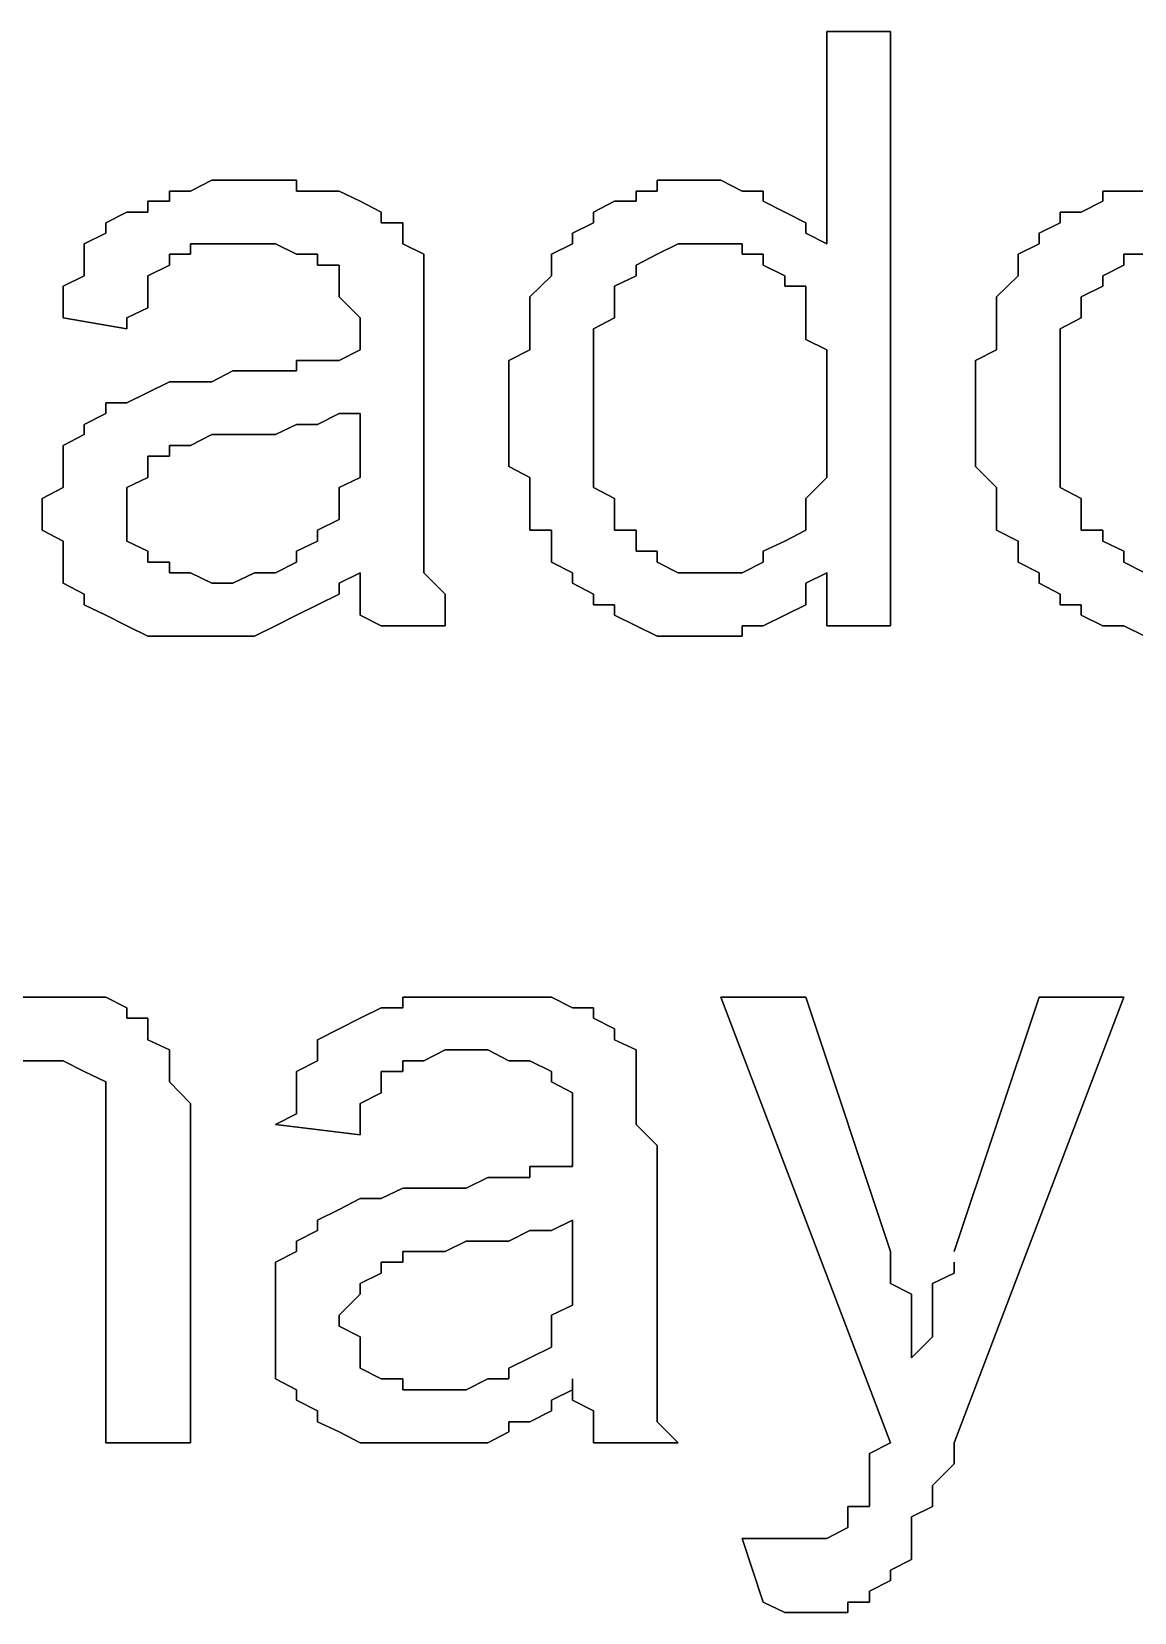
# Model space of a CAD drawing. Header units: metres. Extents: x 2.9 to 42.8, y 1.7 to 28.7.
# Drawn here: x 37.7914 to 37.9748, y 23.8037 to 24.0665 of the extents above; entities that cross this region are included whole.
import ezdxf

# ---------------------------------------------------------------- set-up
doc = ezdxf.new("R2010")
doc.units = ezdxf.units.M
doc.layers.add('GRIS', color=8, linetype='Continuous')

msp = doc.modelspace()

# ---------------------------------------------------------------- linework, layer by layer
at = {"layer": 'GRIS', "lineweight": -3}
for points in [[(37.9342, 24.0665), (37.9236, 24.0665), (37.9342, 24.0665)], [(37.9236, 24.0665), (37.9236, 24.0312), (37.9236, 24.0665)], [(37.9342, 23.9677), (37.9342, 24.0665), (37.9342, 23.9677)], [(37.8213, 24.0418), (37.8178, 24.04), (37.8213, 24.0418)], [(37.8248, 24.0418), (37.8213, 24.0418), (37.8248, 24.0418)], [(37.8284, 24.0418), (37.8248, 24.0418), (37.8284, 24.0418)], [(37.8319, 24.0418), (37.8284, 24.0418), (37.8319, 24.0418)], [(37.8354, 24.0418), (37.8319, 24.0418), (37.8354, 24.0418)], [(37.8354, 24.04), (37.8354, 24.0418), (37.8354, 24.04)], [(37.8989, 24.0418), (37.8954, 24.0418), (37.8989, 24.0418)], [(37.8954, 24.0418), (37.8954, 24.04), (37.8954, 24.0418)], [(37.9024, 24.0418), (37.8989, 24.0418), (37.9024, 24.0418)], [(37.906, 24.0418), (37.9024, 24.0418), (37.906, 24.0418)], [(37.9095, 24.04), (37.906, 24.0418), (37.9095, 24.04)], [(37.8178, 24.04), (37.8143, 24.04), (37.8178, 24.04)], [(37.8143, 24.04), (37.8143, 24.0383), (37.8143, 24.04)], [(37.8389, 24.04), (37.8354, 24.04), (37.8389, 24.04)], [(37.8425, 24.04), (37.8389, 24.04), (37.8425, 24.04)], [(37.846, 24.0383), (37.8425, 24.04), (37.846, 24.0383)], [(37.8954, 24.04), (37.8919, 24.04), (37.8954, 24.04)], [(37.8919, 24.04), (37.8919, 24.0383), (37.8919, 24.04)], [(37.913, 24.04), (37.9095, 24.04), (37.913, 24.04)], [(37.913, 24.0383), (37.913, 24.04), (37.913, 24.0383)], [(37.973, 24.04), (37.9695, 24.04), (37.973, 24.04)], [(37.9695, 24.04), (37.9695, 24.0383), (37.9695, 24.04)], [(37.9765, 24.04), (37.973, 24.04), (37.9765, 24.04)], [(37.8072, 24.0365), (37.8037, 24.0347), (37.8072, 24.0365)], [(37.8107, 24.0365), (37.8072, 24.0365), (37.8107, 24.0365)], [(37.8143, 24.0383), (37.8107, 24.0383), (37.8143, 24.0383)], [(37.8107, 24.0383), (37.8107, 24.0365), (37.8107, 24.0383)], [(37.8495, 24.0365), (37.846, 24.0383), (37.8495, 24.0365)], [(37.8495, 24.0347), (37.8495, 24.0365), (37.8495, 24.0347)], [(37.8883, 24.0383), (37.8848, 24.0365), (37.8883, 24.0383)], [(37.8848, 24.0365), (37.8848, 24.0347), (37.8848, 24.0365)], [(37.8919, 24.0383), (37.8883, 24.0383), (37.8919, 24.0383)], [(37.9166, 24.0365), (37.913, 24.0383), (37.9166, 24.0365)], [(37.9201, 24.0347), (37.9166, 24.0365), (37.9201, 24.0347)], [(37.9659, 24.0365), (37.9624, 24.0365), (37.9659, 24.0365)], [(37.9624, 24.0365), (37.9624, 24.0347), (37.9624, 24.0365)], [(37.9695, 24.0383), (37.9659, 24.0365), (37.9695, 24.0383)], [(37.8037, 24.0347), (37.8037, 24.033), (37.8037, 24.0347)], [(37.8531, 24.0347), (37.8495, 24.0347), (37.8531, 24.0347)], [(37.8531, 24.033), (37.8531, 24.0347), (37.8531, 24.033)], [(37.8848, 24.0347), (37.8813, 24.033), (37.8848, 24.0347)], [(37.9201, 24.033), (37.9201, 24.0347), (37.9201, 24.033)], [(37.9624, 24.0347), (37.9589, 24.033), (37.9624, 24.0347)], [(37.8037, 24.033), (37.8001, 24.0312), (37.8037, 24.033)], [(37.8001, 24.0312), (37.8001, 24.0277), (37.8001, 24.0312)], [(37.8178, 24.0295), (37.8178, 24.0312), (37.8178, 24.0295)], [(37.8178, 24.0312), (37.8213, 24.0312), (37.8178, 24.0312)], [(37.8213, 24.0312), (37.8248, 24.0312), (37.8213, 24.0312)], [(37.8248, 24.0312), (37.8284, 24.0312), (37.8248, 24.0312)], [(37.8284, 24.0312), (37.8319, 24.0312), (37.8284, 24.0312)], [(37.8319, 24.0312), (37.8354, 24.0295), (37.8319, 24.0312)], [(37.8531, 24.0312), (37.8531, 24.033), (37.8531, 24.0312)], [(37.8566, 24.0295), (37.8531, 24.0312), (37.8566, 24.0295)], [(37.8813, 24.0312), (37.8778, 24.0295), (37.8813, 24.0312)], [(37.8813, 24.033), (37.8813, 24.0312), (37.8813, 24.033)], [(37.8954, 24.0295), (37.8989, 24.0312), (37.8954, 24.0295)], [(37.8989, 24.0312), (37.9024, 24.0312), (37.8989, 24.0312)], [(37.9024, 24.0312), (37.906, 24.0312), (37.9024, 24.0312)], [(37.906, 24.0312), (37.9095, 24.0312), (37.906, 24.0312)], [(37.9095, 24.0312), (37.9095, 24.0295), (37.9095, 24.0312)], [(37.9236, 24.0312), (37.9201, 24.033), (37.9236, 24.0312)], [(37.9589, 24.0312), (37.9554, 24.0295), (37.9589, 24.0312)], [(37.9589, 24.033), (37.9589, 24.0312), (37.9589, 24.033)], [(37.8143, 24.0277), (37.8143, 24.0295), (37.8143, 24.0277)], [(37.8143, 24.0295), (37.8178, 24.0295), (37.8143, 24.0295)], [(37.8354, 24.0295), (37.8389, 24.0295), (37.8354, 24.0295)], [(37.8389, 24.0295), (37.8389, 24.0277), (37.8389, 24.0295)], [(37.8566, 24.0277), (37.8566, 24.0295), (37.8566, 24.0277)], [(37.8778, 24.0295), (37.8778, 24.0277), (37.8778, 24.0295)], [(37.8919, 24.0277), (37.8954, 24.0295), (37.8919, 24.0277)], [(37.9095, 24.0295), (37.913, 24.0295), (37.9095, 24.0295)], [(37.913, 24.0295), (37.913, 24.0277), (37.913, 24.0295)], [(37.9554, 24.0295), (37.9554, 24.0277), (37.9554, 24.0295)], [(37.973, 24.0277), (37.973, 24.0295), (37.973, 24.0277)], [(37.973, 24.0295), (37.9765, 24.0295), (37.973, 24.0295)], [(37.8001, 24.0259), (37.7966, 24.0242), (37.8001, 24.0259)], [(37.8001, 24.0277), (37.8001, 24.0259), (37.8001, 24.0277)], [(37.8107, 24.0259), (37.8143, 24.0277), (37.8107, 24.0259)], [(37.8107, 24.0242), (37.8107, 24.0259), (37.8107, 24.0242)], [(37.8389, 24.0277), (37.8425, 24.0277), (37.8389, 24.0277)], [(37.8425, 24.0277), (37.8425, 24.0259), (37.8425, 24.0277)], [(37.8425, 24.0259), (37.8425, 24.0242), (37.8425, 24.0259)], [(37.8566, 24.0259), (37.8566, 24.0277), (37.8566, 24.0259)], [(37.8566, 24.0242), (37.8566, 24.0259), (37.8566, 24.0242)], [(37.8778, 24.0259), (37.8742, 24.0224), (37.8778, 24.0259)], [(37.8778, 24.0277), (37.8778, 24.0259), (37.8778, 24.0277)], [(37.8883, 24.0242), (37.8919, 24.0259), (37.8883, 24.0242)], [(37.8919, 24.0259), (37.8919, 24.0277), (37.8919, 24.0259)], [(37.913, 24.0277), (37.9166, 24.0259), (37.913, 24.0277)], [(37.9166, 24.0259), (37.9166, 24.0242), (37.9166, 24.0259)], [(37.9554, 24.0259), (37.9518, 24.0224), (37.9554, 24.0259)], [(37.9554, 24.0277), (37.9554, 24.0259), (37.9554, 24.0277)], [(37.9695, 24.0259), (37.973, 24.0277), (37.9695, 24.0259)], [(37.9695, 24.0242), (37.9695, 24.0259), (37.9695, 24.0242)], [(37.7966, 24.0242), (37.7966, 24.0224), (37.7966, 24.0242)], [(37.8107, 24.0206), (37.8107, 24.0242), (37.8107, 24.0206)], [(37.8425, 24.0242), (37.8425, 24.0224), (37.8425, 24.0242)], [(37.8566, 24.0224), (37.8566, 24.0242), (37.8566, 24.0224)], [(37.8883, 24.0224), (37.8883, 24.0242), (37.8883, 24.0224)], [(37.9166, 24.0242), (37.9201, 24.0242), (37.9166, 24.0242)], [(37.9201, 24.0242), (37.9201, 24.0224), (37.9201, 24.0242)], [(37.9659, 24.0224), (37.9695, 24.0242), (37.9659, 24.0224)], [(37.7966, 24.0224), (37.7966, 24.0189), (37.7966, 24.0224)], [(37.8072, 24.0189), (37.8107, 24.0206), (37.8072, 24.0189)], [(37.8425, 24.0224), (37.846, 24.0189), (37.8425, 24.0224)], [(37.8566, 24.0189), (37.8566, 24.0224), (37.8566, 24.0189)], [(37.8742, 24.0224), (37.8742, 24.0206), (37.8742, 24.0224)], [(37.8742, 24.0206), (37.8742, 24.0189), (37.8742, 24.0206)], [(37.8883, 24.0206), (37.8883, 24.0224), (37.8883, 24.0206)], [(37.8883, 24.0189), (37.8883, 24.0206), (37.8883, 24.0189)], [(37.9201, 24.0224), (37.9201, 24.0206), (37.9201, 24.0224)], [(37.9201, 24.0206), (37.9201, 24.0171), (37.9201, 24.0206)], [(37.9518, 24.0224), (37.9518, 24.0206), (37.9518, 24.0224)], [(37.9518, 24.0206), (37.9518, 24.0189), (37.9518, 24.0206)], [(37.9659, 24.0206), (37.9659, 24.0224), (37.9659, 24.0206)], [(37.9659, 24.0189), (37.9659, 24.0206), (37.9659, 24.0189)], [(37.7966, 24.0189), (37.8072, 24.0171), (37.7966, 24.0189)], [(37.8072, 24.0171), (37.8072, 24.0189), (37.8072, 24.0171)], [(37.846, 24.0189), (37.846, 24.0171), (37.846, 24.0189)], [(37.8566, 24.0171), (37.8566, 24.0189), (37.8566, 24.0171)], [(37.8742, 24.0189), (37.8742, 24.0153), (37.8742, 24.0189)], [(37.8848, 24.0171), (37.8883, 24.0189), (37.8848, 24.0171)], [(37.9518, 24.0189), (37.9518, 24.0171), (37.9518, 24.0189)], [(37.9624, 24.0171), (37.9659, 24.0189), (37.9624, 24.0171)], [(37.846, 24.0171), (37.846, 24.0153), (37.846, 24.0171)], [(37.846, 24.0153), (37.846, 24.0136), (37.846, 24.0153)], [(37.8566, 24.0136), (37.8566, 24.0171), (37.8566, 24.0136)], [(37.8742, 24.0153), (37.8742, 24.0136), (37.8742, 24.0153)], [(37.8848, 24.0153), (37.8848, 24.0171), (37.8848, 24.0153)], [(37.8848, 24.0136), (37.8848, 24.0153), (37.8848, 24.0136)], [(37.9201, 24.0171), (37.9201, 24.0153), (37.9201, 24.0171)], [(37.9201, 24.0153), (37.9236, 24.0136), (37.9201, 24.0153)], [(37.9518, 24.0171), (37.9518, 24.0136), (37.9518, 24.0171)], [(37.9624, 24.0153), (37.9624, 24.0171), (37.9624, 24.0153)], [(37.9624, 24.0118), (37.9624, 24.0153), (37.9624, 24.0118)], [(37.846, 24.0136), (37.8425, 24.0118), (37.846, 24.0136)], [(37.8566, 23.9977), (37.8566, 24.0136), (37.8566, 23.9977)], [(37.8742, 24.0136), (37.8707, 24.0118), (37.8742, 24.0136)], [(37.8848, 24.0101), (37.8848, 24.0136), (37.8848, 24.0101)], [(37.9236, 24.0136), (37.9236, 24.0118), (37.9236, 24.0136)], [(37.9518, 24.0136), (37.9483, 24.0118), (37.9518, 24.0136)], [(37.8248, 24.0101), (37.8213, 24.0083), (37.8248, 24.0101)], [(37.8284, 24.0101), (37.8248, 24.0101), (37.8284, 24.0101)], [(37.8319, 24.0101), (37.8284, 24.0101), (37.8319, 24.0101)], [(37.8354, 24.0101), (37.8319, 24.0101), (37.8354, 24.0101)], [(37.8389, 24.0118), (37.8354, 24.0118), (37.8389, 24.0118)], [(37.8354, 24.0118), (37.8354, 24.0101), (37.8354, 24.0118)], [(37.8425, 24.0118), (37.8389, 24.0118), (37.8425, 24.0118)], [(37.8707, 24.0118), (37.8707, 24.0083), (37.8707, 24.0118)], [(37.8848, 24.0083), (37.8848, 24.0101), (37.8848, 24.0083)], [(37.9236, 24.0118), (37.9236, 24.0083), (37.9236, 24.0118)], [(37.9483, 24.0118), (37.9483, 24.0083), (37.9483, 24.0118)], [(37.9624, 24.0101), (37.9624, 24.0118), (37.9624, 24.0101)], [(37.9624, 24.0065), (37.9624, 24.0101), (37.9624, 24.0065)], [(37.8143, 24.0083), (37.8107, 24.0065), (37.8143, 24.0083)], [(37.8178, 24.0083), (37.8143, 24.0083), (37.8178, 24.0083)], [(37.8213, 24.0083), (37.8178, 24.0083), (37.8213, 24.0083)], [(37.8707, 24.0083), (37.8707, 24.0065), (37.8707, 24.0083)], [(37.8848, 24.0048), (37.8848, 24.0083), (37.8848, 24.0048)], [(37.9236, 24.0083), (37.9236, 24.0048), (37.9236, 24.0083)], [(37.9483, 24.0083), (37.9483, 24.0065), (37.9483, 24.0083)], [(37.8072, 24.0048), (37.8037, 24.0048), (37.8072, 24.0048)], [(37.8037, 24.0048), (37.8037, 24.003), (37.8037, 24.0048)], [(37.8107, 24.0065), (37.8072, 24.0048), (37.8107, 24.0065)], [(37.8707, 24.0065), (37.8707, 24.003), (37.8707, 24.0065)], [(37.8848, 24.003), (37.8848, 24.0048), (37.8848, 24.003)], [(37.9236, 24.0048), (37.9236, 24.003), (37.9236, 24.0048)], [(37.9483, 24.0065), (37.9483, 24.003), (37.9483, 24.0065)], [(37.9624, 24.0048), (37.9624, 24.0065), (37.9624, 24.0048)], [(37.9624, 24.003), (37.9624, 24.0048), (37.9624, 24.003)], [(37.8037, 24.003), (37.8001, 24.0012), (37.8037, 24.003)], [(37.8389, 24.0012), (37.8425, 24.003), (37.8389, 24.0012)], [(37.8425, 24.003), (37.846, 24.003), (37.8425, 24.003)], [(37.846, 24.003), (37.846, 23.9995), (37.846, 24.003)], [(37.8707, 24.003), (37.8707, 23.9995), (37.8707, 24.003)], [(37.8848, 24.0012), (37.8848, 24.003), (37.8848, 24.0012)], [(37.9236, 24.003), (37.9236, 23.9995), (37.9236, 24.003)], [(37.9483, 24.003), (37.9483, 24.0012), (37.9483, 24.003)], [(37.9624, 24.0012), (37.9624, 24.003), (37.9624, 24.0012)], [(37.8001, 23.9995), (37.7966, 23.9977), (37.8001, 23.9995)], [(37.8001, 24.0012), (37.8001, 23.9995), (37.8001, 24.0012)], [(37.8178, 23.9977), (37.8213, 23.9995), (37.8178, 23.9977)], [(37.8213, 23.9995), (37.8248, 23.9995), (37.8213, 23.9995)], [(37.8248, 23.9995), (37.8284, 23.9995), (37.8248, 23.9995)], [(37.8284, 23.9995), (37.8319, 23.9995), (37.8284, 23.9995)], [(37.8319, 23.9995), (37.8354, 24.0012), (37.8319, 23.9995)], [(37.8354, 24.0012), (37.8389, 24.0012), (37.8354, 24.0012)], [(37.846, 23.9995), (37.846, 23.9959), (37.846, 23.9995)], [(37.8707, 23.9995), (37.8707, 23.9977), (37.8707, 23.9995)], [(37.8848, 23.9977), (37.8848, 24.0012), (37.8848, 23.9977)], [(37.9236, 23.9995), (37.9236, 23.9977), (37.9236, 23.9995)], [(37.9483, 24.0012), (37.9483, 23.9977), (37.9483, 24.0012)], [(37.9624, 23.9977), (37.9624, 24.0012), (37.9624, 23.9977)], [(37.7966, 23.9977), (37.7966, 23.9959), (37.7966, 23.9977)], [(37.8143, 23.9959), (37.8143, 23.9977), (37.8143, 23.9959)], [(37.8143, 23.9977), (37.8178, 23.9977), (37.8143, 23.9977)], [(37.8566, 23.9942), (37.8566, 23.9977), (37.8566, 23.9942)], [(37.8707, 23.9977), (37.8707, 23.9942), (37.8707, 23.9977)], [(37.8848, 23.9959), (37.8848, 23.9977), (37.8848, 23.9959)], [(37.9236, 23.9977), (37.9236, 23.9942), (37.9236, 23.9977)], [(37.9483, 23.9977), (37.9483, 23.9959), (37.9483, 23.9977)], [(37.9624, 23.9959), (37.9624, 23.9977), (37.9624, 23.9959)], [(37.7966, 23.9959), (37.7966, 23.9942), (37.7966, 23.9959)], [(37.7966, 23.9942), (37.7966, 23.9907), (37.7966, 23.9942)], [(37.8107, 23.9942), (37.8107, 23.9959), (37.8107, 23.9942)], [(37.8107, 23.9959), (37.8143, 23.9959), (37.8107, 23.9959)], [(37.8107, 23.9924), (37.8107, 23.9942), (37.8107, 23.9924)], [(37.846, 23.9959), (37.846, 23.9924), (37.846, 23.9959)], [(37.8566, 23.9907), (37.8566, 23.9942), (37.8566, 23.9907)], [(37.8707, 23.9942), (37.8742, 23.9924), (37.8707, 23.9942)], [(37.8848, 23.9924), (37.8848, 23.9959), (37.8848, 23.9924)], [(37.9236, 23.9942), (37.9236, 23.9924), (37.9236, 23.9942)], [(37.9483, 23.9959), (37.9483, 23.9942), (37.9483, 23.9959)], [(37.9483, 23.9942), (37.9518, 23.9907), (37.9483, 23.9942)], [(37.9624, 23.9924), (37.9624, 23.9959), (37.9624, 23.9924)], [(37.8072, 23.9907), (37.8107, 23.9924), (37.8072, 23.9907)], [(37.846, 23.9924), (37.8425, 23.9907), (37.846, 23.9924)], [(37.8742, 23.9924), (37.8742, 23.9907), (37.8742, 23.9924)], [(37.8848, 23.9907), (37.8848, 23.9924), (37.8848, 23.9907)], [(37.9236, 23.9924), (37.9201, 23.9889), (37.9236, 23.9924)], [(37.9624, 23.9907), (37.9624, 23.9924), (37.9624, 23.9907)], [(37.7966, 23.9907), (37.7931, 23.9889), (37.7966, 23.9907)], [(37.7931, 23.9889), (37.7931, 23.9871), (37.7931, 23.9889)], [(37.8072, 23.9889), (37.8072, 23.9907), (37.8072, 23.9889)], [(37.8072, 23.9871), (37.8072, 23.9889), (37.8072, 23.9871)], [(37.8425, 23.9907), (37.8425, 23.9889), (37.8425, 23.9907)], [(37.8425, 23.9889), (37.8425, 23.9871), (37.8425, 23.9889)], [(37.8566, 23.9871), (37.8566, 23.9907), (37.8566, 23.9871)], [(37.8742, 23.9907), (37.8742, 23.9889), (37.8742, 23.9907)], [(37.8742, 23.9889), (37.8742, 23.9854), (37.8742, 23.9889)], [(37.8883, 23.9889), (37.8848, 23.9907), (37.8883, 23.9889)], [(37.8883, 23.9871), (37.8883, 23.9889), (37.8883, 23.9871)], [(37.9201, 23.9889), (37.9201, 23.9871), (37.9201, 23.9889)], [(37.9518, 23.9907), (37.9518, 23.9889), (37.9518, 23.9907)], [(37.9518, 23.9889), (37.9518, 23.9871), (37.9518, 23.9889)], [(37.9659, 23.9889), (37.9624, 23.9907), (37.9659, 23.9889)], [(37.9659, 23.9871), (37.9659, 23.9889), (37.9659, 23.9871)], [(37.7931, 23.9871), (37.7931, 23.9836), (37.7931, 23.9871)], [(37.8072, 23.9836), (37.8072, 23.9871), (37.8072, 23.9836)], [(37.8425, 23.9871), (37.8425, 23.9854), (37.8425, 23.9871)], [(37.8566, 23.9854), (37.8566, 23.9871), (37.8566, 23.9854)], [(37.8883, 23.9854), (37.8883, 23.9871), (37.8883, 23.9854)], [(37.9201, 23.9871), (37.9201, 23.9854), (37.9201, 23.9871)], [(37.9518, 23.9871), (37.9518, 23.9836), (37.9518, 23.9871)], [(37.9659, 23.9854), (37.9659, 23.9871), (37.9659, 23.9854)], [(37.7931, 23.9836), (37.7966, 23.9818), (37.7931, 23.9836)], [(37.8072, 23.9818), (37.8072, 23.9836), (37.8072, 23.9818)], [(37.8425, 23.9854), (37.8389, 23.9836), (37.8425, 23.9854)], [(37.8389, 23.9836), (37.8389, 23.9818), (37.8389, 23.9836)], [(37.8566, 23.9818), (37.8566, 23.9854), (37.8566, 23.9818)], [(37.8742, 23.9854), (37.8742, 23.9836), (37.8742, 23.9854)], [(37.8742, 23.9836), (37.8778, 23.9836), (37.8742, 23.9836)], [(37.8778, 23.9836), (37.8778, 23.9801), (37.8778, 23.9836)], [(37.8883, 23.9836), (37.8883, 23.9854), (37.8883, 23.9836)], [(37.8919, 23.9836), (37.8883, 23.9836), (37.8919, 23.9836)], [(37.8919, 23.9801), (37.8919, 23.9836), (37.8919, 23.9801)], [(37.9201, 23.9836), (37.9166, 23.9818), (37.9201, 23.9836)], [(37.9201, 23.9854), (37.9201, 23.9836), (37.9201, 23.9854)], [(37.9518, 23.9836), (37.9554, 23.9818), (37.9518, 23.9836)], [(37.9659, 23.9836), (37.9659, 23.9854), (37.9659, 23.9836)], [(37.9695, 23.9836), (37.9659, 23.9836), (37.9695, 23.9836)], [(37.9695, 23.9818), (37.9695, 23.9836), (37.9695, 23.9818)], [(37.7966, 23.9818), (37.7966, 23.9801), (37.7966, 23.9818)], [(37.8107, 23.9801), (37.8072, 23.9818), (37.8107, 23.9801)], [(37.8389, 23.9818), (37.8354, 23.9801), (37.8389, 23.9818)], [(37.8566, 23.9801), (37.8566, 23.9818), (37.8566, 23.9801)], [(37.9166, 23.9818), (37.913, 23.9801), (37.9166, 23.9818)], [(37.9554, 23.9818), (37.9554, 23.9801), (37.9554, 23.9818)], [(37.973, 23.9801), (37.9695, 23.9818), (37.973, 23.9801)], [(37.7966, 23.9801), (37.7966, 23.9765), (37.7966, 23.9801)], [(37.8107, 23.9783), (37.8107, 23.9801), (37.8107, 23.9783)], [(37.8143, 23.9783), (37.8107, 23.9783), (37.8143, 23.9783)], [(37.8143, 23.9765), (37.8143, 23.9783), (37.8143, 23.9765)], [(37.8354, 23.9783), (37.8319, 23.9765), (37.8354, 23.9783)], [(37.8354, 23.9801), (37.8354, 23.9783), (37.8354, 23.9801)], [(37.8566, 23.9783), (37.8566, 23.9801), (37.8566, 23.9783)], [(37.8566, 23.9765), (37.8566, 23.9783), (37.8566, 23.9765)], [(37.8778, 23.9801), (37.8778, 23.9783), (37.8778, 23.9801)], [(37.8778, 23.9783), (37.8813, 23.9765), (37.8778, 23.9783)], [(37.8954, 23.9801), (37.8919, 23.9801), (37.8954, 23.9801)], [(37.8954, 23.9783), (37.8954, 23.9801), (37.8954, 23.9783)], [(37.8989, 23.9765), (37.8954, 23.9783), (37.8989, 23.9765)], [(37.913, 23.9783), (37.9095, 23.9765), (37.913, 23.9783)], [(37.913, 23.9801), (37.913, 23.9783), (37.913, 23.9801)], [(37.9554, 23.9801), (37.9554, 23.9783), (37.9554, 23.9801)], [(37.9554, 23.9783), (37.9589, 23.9765), (37.9554, 23.9783)], [(37.973, 23.9783), (37.973, 23.9801), (37.973, 23.9783)], [(37.9765, 23.9765), (37.973, 23.9783), (37.9765, 23.9765)], [(37.7966, 23.9765), (37.7966, 23.9748), (37.7966, 23.9765)], [(37.8178, 23.9765), (37.8143, 23.9765), (37.8178, 23.9765)], [(37.8213, 23.9748), (37.8178, 23.9765), (37.8213, 23.9748)], [(37.8284, 23.9765), (37.8248, 23.9748), (37.8284, 23.9765)], [(37.8319, 23.9765), (37.8284, 23.9765), (37.8319, 23.9765)], [(37.8425, 23.9748), (37.846, 23.9765), (37.8425, 23.9748)], [(37.846, 23.9765), (37.846, 23.9748), (37.846, 23.9765)], [(37.8601, 23.973), (37.8566, 23.9765), (37.8601, 23.973)], [(37.8813, 23.9765), (37.8813, 23.9748), (37.8813, 23.9765)], [(37.9024, 23.9765), (37.8989, 23.9765), (37.9024, 23.9765)], [(37.906, 23.9765), (37.9024, 23.9765), (37.906, 23.9765)], [(37.9095, 23.9765), (37.906, 23.9765), (37.9095, 23.9765)], [(37.9201, 23.9748), (37.9236, 23.9765), (37.9201, 23.9748)], [(37.9236, 23.9765), (37.9236, 23.9677), (37.9236, 23.9765)], [(37.9589, 23.9765), (37.9589, 23.9748), (37.9589, 23.9765)], [(37.7966, 23.9748), (37.8001, 23.973), (37.7966, 23.9748)], [(37.8001, 23.973), (37.8001, 23.9712), (37.8001, 23.973)], [(37.8248, 23.9748), (37.8213, 23.9748), (37.8248, 23.9748)], [(37.8389, 23.9712), (37.8425, 23.973), (37.8389, 23.9712)], [(37.8425, 23.973), (37.8425, 23.9748), (37.8425, 23.973)], [(37.846, 23.9748), (37.846, 23.9712), (37.846, 23.9748)], [(37.8601, 23.9712), (37.8601, 23.973), (37.8601, 23.9712)], [(37.8813, 23.9748), (37.8848, 23.973), (37.8813, 23.9748)], [(37.8848, 23.973), (37.8848, 23.9712), (37.8848, 23.973)], [(37.9201, 23.973), (37.9201, 23.9748), (37.9201, 23.973)], [(37.9201, 23.9712), (37.9201, 23.973), (37.9201, 23.9712)], [(37.9589, 23.9748), (37.9624, 23.973), (37.9589, 23.9748)], [(37.9624, 23.973), (37.9624, 23.9712), (37.9624, 23.973)], [(37.8001, 23.9712), (37.8037, 23.9695), (37.8001, 23.9712)], [(37.8354, 23.9695), (37.8389, 23.9712), (37.8354, 23.9695)], [(37.846, 23.9712), (37.846, 23.9695), (37.846, 23.9712)], [(37.8601, 23.9695), (37.8601, 23.9712), (37.8601, 23.9695)], [(37.8848, 23.9712), (37.8883, 23.9712), (37.8848, 23.9712)], [(37.8883, 23.9712), (37.8883, 23.9695), (37.8883, 23.9712)], [(37.9166, 23.9695), (37.9201, 23.9712), (37.9166, 23.9695)], [(37.9624, 23.9712), (37.9659, 23.9712), (37.9624, 23.9712)], [(37.9659, 23.9712), (37.9659, 23.9695), (37.9659, 23.9712)], [(37.8037, 23.9695), (37.8072, 23.9677), (37.8037, 23.9695)], [(37.8072, 23.9677), (37.8107, 23.966), (37.8072, 23.9677)], [(37.8284, 23.966), (37.8319, 23.9677), (37.8284, 23.966)], [(37.8319, 23.9677), (37.8354, 23.9695), (37.8319, 23.9677)], [(37.846, 23.9695), (37.8495, 23.9677), (37.846, 23.9695)], [(37.8495, 23.9677), (37.8601, 23.9677), (37.8495, 23.9677)], [(37.8601, 23.9677), (37.8601, 23.9695), (37.8601, 23.9677)], [(37.8883, 23.9695), (37.8919, 23.9677), (37.8883, 23.9695)], [(37.8919, 23.9677), (37.8954, 23.966), (37.8919, 23.9677)], [(37.9095, 23.966), (37.9095, 23.9677), (37.9095, 23.966)], [(37.9095, 23.9677), (37.913, 23.9677), (37.9095, 23.9677)], [(37.913, 23.9677), (37.9166, 23.9695), (37.913, 23.9677)], [(37.9236, 23.9677), (37.9342, 23.9677), (37.9236, 23.9677)], [(37.9659, 23.9695), (37.9695, 23.9677), (37.9659, 23.9695)], [(37.9695, 23.9677), (37.973, 23.9677), (37.9695, 23.9677)], [(37.973, 23.9677), (37.9765, 23.966), (37.973, 23.9677)], [(37.8107, 23.966), (37.8143, 23.966), (37.8107, 23.966)], [(37.8143, 23.966), (37.8178, 23.966), (37.8143, 23.966)], [(37.8178, 23.966), (37.8213, 23.966), (37.8178, 23.966)], [(37.8213, 23.966), (37.8248, 23.966), (37.8213, 23.966)], [(37.8248, 23.966), (37.8284, 23.966), (37.8248, 23.966)], [(37.8954, 23.966), (37.8989, 23.966), (37.8954, 23.966)], [(37.8989, 23.966), (37.9024, 23.966), (37.8989, 23.966)], [(37.9024, 23.966), (37.906, 23.966), (37.9024, 23.966)], [(37.906, 23.966), (37.9095, 23.966), (37.906, 23.966)], [(37.7931, 23.906), (37.7896, 23.906), (37.7931, 23.906)], [(37.7966, 23.906), (37.7931, 23.906), (37.7966, 23.906)], [(37.8001, 23.906), (37.7966, 23.906), (37.8001, 23.906)], [(37.8037, 23.906), (37.8001, 23.906), (37.8037, 23.906)], [(37.8072, 23.9042), (37.8037, 23.906), (37.8072, 23.9042)], [(37.8566, 23.906), (37.8531, 23.906), (37.8566, 23.906)], [(37.8531, 23.906), (37.8531, 23.9042), (37.8531, 23.906)], [(37.8601, 23.906), (37.8566, 23.906), (37.8601, 23.906)], [(37.8636, 23.906), (37.8601, 23.906), (37.8636, 23.906)], [(37.8672, 23.906), (37.8636, 23.906), (37.8672, 23.906)], [(37.8707, 23.906), (37.8672, 23.906), (37.8707, 23.906)], [(37.8742, 23.906), (37.8707, 23.906), (37.8742, 23.906)], [(37.8778, 23.906), (37.8742, 23.906), (37.8778, 23.906)], [(37.8813, 23.9042), (37.8778, 23.906), (37.8813, 23.9042)], [(37.9201, 23.906), (37.906, 23.906), (37.9201, 23.906)], [(37.906, 23.906), (37.9342, 23.8319), (37.906, 23.906)], [(37.9342, 23.8637), (37.9201, 23.906), (37.9342, 23.8637)], [(37.9448, 23.8319), (37.973, 23.906), (37.9448, 23.8319)], [(37.9589, 23.906), (37.9448, 23.8637), (37.9589, 23.906)], [(37.973, 23.906), (37.9589, 23.906), (37.973, 23.906)], [(37.8072, 23.9025), (37.8072, 23.9042), (37.8072, 23.9025)], [(37.8107, 23.9025), (37.8072, 23.9025), (37.8107, 23.9025)], [(37.8107, 23.9007), (37.8107, 23.9025), (37.8107, 23.9007)], [(37.846, 23.9025), (37.8425, 23.9007), (37.846, 23.9025)], [(37.8495, 23.9042), (37.846, 23.9025), (37.8495, 23.9042)], [(37.8531, 23.9042), (37.8495, 23.9042), (37.8531, 23.9042)], [(37.8848, 23.9042), (37.8813, 23.9042), (37.8848, 23.9042)], [(37.8848, 23.9025), (37.8848, 23.9042), (37.8848, 23.9025)], [(37.8883, 23.9007), (37.8848, 23.9025), (37.8883, 23.9007)], [(37.8107, 23.8989), (37.8107, 23.9007), (37.8107, 23.8989)], [(37.8425, 23.9007), (37.8389, 23.8989), (37.8425, 23.9007)], [(37.8883, 23.8989), (37.8883, 23.9007), (37.8883, 23.8989)], [(37.8143, 23.8972), (37.8107, 23.8989), (37.8143, 23.8972)], [(37.8143, 23.8954), (37.8143, 23.8972), (37.8143, 23.8954)], [(37.8389, 23.8989), (37.8389, 23.8972), (37.8389, 23.8989)], [(37.8389, 23.8972), (37.8389, 23.8954), (37.8389, 23.8972)], [(37.8566, 23.8954), (37.8601, 23.8972), (37.8566, 23.8954)], [(37.8601, 23.8972), (37.8636, 23.8972), (37.8601, 23.8972)], [(37.8636, 23.8972), (37.8672, 23.8972), (37.8636, 23.8972)], [(37.8672, 23.8972), (37.8707, 23.8954), (37.8672, 23.8972)], [(37.8919, 23.8972), (37.8883, 23.8989), (37.8919, 23.8972)], [(37.8919, 23.8954), (37.8919, 23.8972), (37.8919, 23.8954)], [(37.7896, 23.8954), (37.7931, 23.8954), (37.7896, 23.8954)], [(37.7931, 23.8954), (37.7966, 23.8954), (37.7931, 23.8954)], [(37.7966, 23.8954), (37.8001, 23.8936), (37.7966, 23.8954)], [(37.8143, 23.8936), (37.8143, 23.8954), (37.8143, 23.8936)], [(37.8389, 23.8954), (37.8354, 23.8936), (37.8389, 23.8954)], [(37.8531, 23.8936), (37.8531, 23.8954), (37.8531, 23.8936)], [(37.8531, 23.8954), (37.8566, 23.8954), (37.8531, 23.8954)], [(37.8707, 23.8954), (37.8742, 23.8954), (37.8707, 23.8954)], [(37.8742, 23.8954), (37.8778, 23.8936), (37.8742, 23.8954)], [(37.8919, 23.8936), (37.8919, 23.8954), (37.8919, 23.8936)], [(37.8001, 23.8936), (37.8037, 23.8919), (37.8001, 23.8936)], [(37.8037, 23.8919), (37.8037, 23.8883), (37.8037, 23.8919)], [(37.8143, 23.8919), (37.8143, 23.8936), (37.8143, 23.8919)], [(37.8178, 23.8883), (37.8143, 23.8919), (37.8178, 23.8883)], [(37.8354, 23.8936), (37.8354, 23.8919), (37.8354, 23.8936)], [(37.8354, 23.8919), (37.8354, 23.8901), (37.8354, 23.8919)], [(37.8495, 23.8919), (37.8495, 23.8936), (37.8495, 23.8919)], [(37.8495, 23.8936), (37.8531, 23.8936), (37.8495, 23.8936)], [(37.8495, 23.8901), (37.8495, 23.8919), (37.8495, 23.8901)], [(37.8778, 23.8936), (37.8778, 23.8919), (37.8778, 23.8936)], [(37.8778, 23.8919), (37.8813, 23.8901), (37.8778, 23.8919)], [(37.8919, 23.8901), (37.8919, 23.8936), (37.8919, 23.8901)], [(37.8354, 23.8901), (37.8354, 23.8866), (37.8354, 23.8901)], [(37.846, 23.8883), (37.8495, 23.8901), (37.846, 23.8883)], [(37.8813, 23.8901), (37.8813, 23.8866), (37.8813, 23.8901)], [(37.8919, 23.8883), (37.8919, 23.8901), (37.8919, 23.8883)], [(37.8037, 23.8883), (37.8037, 23.8866), (37.8037, 23.8883)], [(37.8037, 23.8866), (37.8037, 23.8848), (37.8037, 23.8866)], [(37.8178, 23.8866), (37.8178, 23.8883), (37.8178, 23.8866)], [(37.8178, 23.8831), (37.8178, 23.8866), (37.8178, 23.8831)], [(37.8354, 23.8866), (37.8319, 23.8848), (37.8354, 23.8866)], [(37.846, 23.8866), (37.846, 23.8883), (37.846, 23.8866)], [(37.846, 23.8831), (37.846, 23.8866), (37.846, 23.8831)], [(37.8813, 23.8866), (37.8813, 23.8848), (37.8813, 23.8866)], [(37.8919, 23.8866), (37.8919, 23.8883), (37.8919, 23.8866)], [(37.8919, 23.8848), (37.8919, 23.8866), (37.8919, 23.8848)], [(37.8037, 23.8848), (37.8037, 23.8813), (37.8037, 23.8848)], [(37.8319, 23.8848), (37.846, 23.8831), (37.8319, 23.8848)], [(37.8813, 23.8848), (37.8813, 23.8813), (37.8813, 23.8848)], [(37.8954, 23.8813), (37.8919, 23.8848), (37.8954, 23.8813)], [(37.8037, 23.8813), (37.8037, 23.8778), (37.8037, 23.8813)], [(37.8178, 23.8319), (37.8178, 23.8831), (37.8178, 23.8319)], [(37.8813, 23.8813), (37.8813, 23.8795), (37.8813, 23.8813)], [(37.8954, 23.8795), (37.8954, 23.8813), (37.8954, 23.8795)], [(37.8813, 23.8795), (37.8813, 23.8778), (37.8813, 23.8795)], [(37.8954, 23.8637), (37.8954, 23.8795), (37.8954, 23.8637)], [(37.8037, 23.8778), (37.8037, 23.8319), (37.8037, 23.8778)], [(37.8672, 23.876), (37.8636, 23.8742), (37.8672, 23.876)], [(37.8707, 23.876), (37.8672, 23.876), (37.8707, 23.876)], [(37.8742, 23.876), (37.8707, 23.876), (37.8742, 23.876)], [(37.8778, 23.8778), (37.8742, 23.8778), (37.8778, 23.8778)], [(37.8742, 23.8778), (37.8742, 23.876), (37.8742, 23.8778)], [(37.8813, 23.8778), (37.8778, 23.8778), (37.8813, 23.8778)], [(37.8531, 23.8742), (37.8495, 23.8725), (37.8531, 23.8742)], [(37.8566, 23.8742), (37.8531, 23.8742), (37.8566, 23.8742)], [(37.8601, 23.8742), (37.8566, 23.8742), (37.8601, 23.8742)], [(37.8636, 23.8742), (37.8601, 23.8742), (37.8636, 23.8742)], [(37.8425, 23.8707), (37.8389, 23.8689), (37.8425, 23.8707)], [(37.846, 23.8725), (37.8425, 23.8707), (37.846, 23.8725)], [(37.8495, 23.8725), (37.846, 23.8725), (37.8495, 23.8725)], [(37.8389, 23.8689), (37.8389, 23.8672), (37.8389, 23.8689)], [(37.8778, 23.8672), (37.8813, 23.8689), (37.8778, 23.8672)], [(37.8813, 23.8689), (37.8813, 23.8654), (37.8813, 23.8689)], [(37.8389, 23.8672), (37.8354, 23.8654), (37.8389, 23.8672)], [(37.8354, 23.8654), (37.8354, 23.8637), (37.8354, 23.8654)], [(37.8601, 23.8637), (37.8636, 23.8654), (37.8601, 23.8637)], [(37.8636, 23.8654), (37.8672, 23.8654), (37.8636, 23.8654)], [(37.8672, 23.8654), (37.8707, 23.8654), (37.8672, 23.8654)], [(37.8707, 23.8654), (37.8742, 23.8672), (37.8707, 23.8654)], [(37.8742, 23.8672), (37.8778, 23.8672), (37.8742, 23.8672)], [(37.8813, 23.8654), (37.8813, 23.8637), (37.8813, 23.8654)], [(37.8354, 23.8637), (37.8319, 23.8619), (37.8354, 23.8637)], [(37.8531, 23.8619), (37.8531, 23.8637), (37.8531, 23.8619)], [(37.8531, 23.8637), (37.8566, 23.8637), (37.8531, 23.8637)], [(37.8566, 23.8637), (37.8601, 23.8637), (37.8566, 23.8637)], [(37.8813, 23.8637), (37.8813, 23.8619), (37.8813, 23.8637)], [(37.8954, 23.8601), (37.8954, 23.8637), (37.8954, 23.8601)], [(37.9342, 23.8619), (37.9342, 23.8637), (37.9342, 23.8619)], [(37.8319, 23.8619), (37.8319, 23.8584), (37.8319, 23.8619)], [(37.846, 23.8584), (37.8495, 23.8601), (37.846, 23.8584)], [(37.8495, 23.8601), (37.8495, 23.8619), (37.8495, 23.8601)], [(37.8495, 23.8619), (37.8531, 23.8619), (37.8495, 23.8619)], [(37.8813, 23.8619), (37.8813, 23.8584), (37.8813, 23.8619)], [(37.8954, 23.8566), (37.8954, 23.8601), (37.8954, 23.8566)], [(37.9342, 23.8584), (37.9342, 23.8619), (37.9342, 23.8584)], [(37.9448, 23.8601), (37.9412, 23.8584), (37.9448, 23.8601)], [(37.9448, 23.8619), (37.9448, 23.8601), (37.9448, 23.8619)], [(37.8319, 23.8584), (37.8319, 23.8566), (37.8319, 23.8584)], [(37.846, 23.8566), (37.846, 23.8584), (37.846, 23.8566)], [(37.8813, 23.8584), (37.8813, 23.8566), (37.8813, 23.8584)], [(37.9377, 23.8566), (37.9342, 23.8584), (37.9377, 23.8566)], [(37.9412, 23.8584), (37.9412, 23.8566), (37.9412, 23.8584)], [(37.8319, 23.8566), (37.8319, 23.8548), (37.8319, 23.8566)], [(37.8319, 23.8548), (37.8319, 23.8513), (37.8319, 23.8548)], [(37.8425, 23.8531), (37.846, 23.8566), (37.8425, 23.8531)], [(37.8813, 23.8548), (37.8778, 23.8531), (37.8813, 23.8548)], [(37.8813, 23.8566), (37.8813, 23.8548), (37.8813, 23.8566)], [(37.8954, 23.8531), (37.8954, 23.8566), (37.8954, 23.8531)], [(37.9377, 23.8548), (37.9377, 23.8566), (37.9377, 23.8548)], [(37.9377, 23.8513), (37.9377, 23.8548), (37.9377, 23.8513)], [(37.9412, 23.8566), (37.9412, 23.8531), (37.9412, 23.8566)], [(37.8425, 23.8513), (37.8425, 23.8531), (37.8425, 23.8513)], [(37.8778, 23.8531), (37.8778, 23.8495), (37.8778, 23.8531)], [(37.8954, 23.8495), (37.8954, 23.8531), (37.8954, 23.8495)], [(37.9412, 23.8531), (37.9412, 23.8513), (37.9412, 23.8531)], [(37.8319, 23.8513), (37.8319, 23.8495), (37.8319, 23.8513)], [(37.8319, 23.8495), (37.8319, 23.846), (37.8319, 23.8495)], [(37.846, 23.8495), (37.8425, 23.8513), (37.846, 23.8495)], [(37.846, 23.8478), (37.846, 23.8495), (37.846, 23.8478)], [(37.8778, 23.8495), (37.8778, 23.8478), (37.8778, 23.8495)], [(37.8954, 23.8478), (37.8954, 23.8495), (37.8954, 23.8478)], [(37.9377, 23.8495), (37.9377, 23.8513), (37.9377, 23.8495)], [(37.9412, 23.8495), (37.9377, 23.846), (37.9412, 23.8495)], [(37.9377, 23.8478), (37.9377, 23.8495), (37.9377, 23.8478)], [(37.9412, 23.8513), (37.9412, 23.8495), (37.9412, 23.8513)], [(37.846, 23.846), (37.846, 23.8478), (37.846, 23.846)], [(37.8778, 23.8478), (37.8742, 23.846), (37.8778, 23.8478)], [(37.8954, 23.846), (37.8954, 23.8478), (37.8954, 23.846)], [(37.9377, 23.846), (37.9377, 23.8478), (37.9377, 23.846)], [(37.8319, 23.846), (37.8319, 23.8443), (37.8319, 23.846)], [(37.8319, 23.8443), (37.8319, 23.8425), (37.8319, 23.8443)], [(37.846, 23.8443), (37.846, 23.846), (37.846, 23.8443)], [(37.8495, 23.8425), (37.846, 23.8443), (37.8495, 23.8425)], [(37.8742, 23.846), (37.8707, 23.8443), (37.8742, 23.846)], [(37.8707, 23.8443), (37.8707, 23.8425), (37.8707, 23.8443)], [(37.8954, 23.8443), (37.8954, 23.846), (37.8954, 23.8443)], [(37.8954, 23.8425), (37.8954, 23.8443), (37.8954, 23.8425)], [(37.8319, 23.8425), (37.8354, 23.8407), (37.8319, 23.8425)], [(37.8531, 23.8425), (37.8495, 23.8425), (37.8531, 23.8425)], [(37.8531, 23.8407), (37.8531, 23.8425), (37.8531, 23.8407)], [(37.8672, 23.8425), (37.8636, 23.8407), (37.8672, 23.8425)], [(37.8707, 23.8425), (37.8672, 23.8425), (37.8707, 23.8425)], [(37.8813, 23.8425), (37.8813, 23.839), (37.8813, 23.8425)], [(37.8813, 23.8407), (37.8813, 23.8425), (37.8813, 23.8407)], [(37.8954, 23.8407), (37.8954, 23.8425), (37.8954, 23.8407)], [(37.8354, 23.8407), (37.8354, 23.839), (37.8354, 23.8407)], [(37.8354, 23.839), (37.8389, 23.8372), (37.8354, 23.839)], [(37.8566, 23.8407), (37.8531, 23.8407), (37.8566, 23.8407)], [(37.8601, 23.8407), (37.8566, 23.8407), (37.8601, 23.8407)], [(37.8636, 23.8407), (37.8601, 23.8407), (37.8636, 23.8407)], [(37.8778, 23.839), (37.8813, 23.8407), (37.8778, 23.839)], [(37.8778, 23.8372), (37.8778, 23.839), (37.8778, 23.8372)], [(37.8813, 23.839), (37.8848, 23.8372), (37.8813, 23.839)], [(37.8954, 23.839), (37.8954, 23.8407), (37.8954, 23.839)], [(37.8954, 23.8372), (37.8954, 23.839), (37.8954, 23.8372)], [(37.8389, 23.8372), (37.8389, 23.8354), (37.8389, 23.8372)], [(37.8742, 23.8354), (37.8778, 23.8372), (37.8742, 23.8354)], [(37.8848, 23.8372), (37.8848, 23.8354), (37.8848, 23.8372)], [(37.8954, 23.8354), (37.8954, 23.8372), (37.8954, 23.8354)], [(37.8389, 23.8354), (37.8425, 23.8337), (37.8389, 23.8354)], [(37.8425, 23.8337), (37.846, 23.8319), (37.8425, 23.8337)], [(37.8672, 23.8319), (37.8707, 23.8337), (37.8672, 23.8319)], [(37.8707, 23.8337), (37.8707, 23.8354), (37.8707, 23.8337)], [(37.8707, 23.8354), (37.8742, 23.8354), (37.8707, 23.8354)], [(37.8848, 23.8354), (37.8848, 23.8319), (37.8848, 23.8354)], [(37.8989, 23.8319), (37.8954, 23.8354), (37.8989, 23.8319)], [(37.8037, 23.8319), (37.8178, 23.8319), (37.8037, 23.8319)], [(37.846, 23.8319), (37.8495, 23.8319), (37.846, 23.8319)], [(37.8495, 23.8319), (37.8531, 23.8319), (37.8495, 23.8319)], [(37.8531, 23.8319), (37.8566, 23.8319), (37.8531, 23.8319)], [(37.8566, 23.8319), (37.8601, 23.8319), (37.8566, 23.8319)], [(37.8601, 23.8319), (37.8636, 23.8319), (37.8601, 23.8319)], [(37.8636, 23.8319), (37.8672, 23.8319), (37.8636, 23.8319)], [(37.8848, 23.8319), (37.8989, 23.8319), (37.8848, 23.8319)], [(37.9342, 23.8319), (37.9307, 23.8301), (37.9342, 23.8319)], [(37.9448, 23.8284), (37.9448, 23.8319), (37.9448, 23.8284)], [(37.9307, 23.8301), (37.9307, 23.8266), (37.9307, 23.8301)], [(37.9412, 23.8248), (37.9448, 23.8284), (37.9412, 23.8248)], [(37.9307, 23.8266), (37.9307, 23.8231), (37.9307, 23.8266)], [(37.9307, 23.8231), (37.9307, 23.8213), (37.9307, 23.8231)], [(37.9412, 23.8231), (37.9412, 23.8248), (37.9412, 23.8231)], [(37.9412, 23.8213), (37.9412, 23.8231), (37.9412, 23.8213)], [(37.9307, 23.8213), (37.9271, 23.8213), (37.9307, 23.8213)], [(37.9271, 23.8213), (37.9271, 23.8196), (37.9271, 23.8213)], [(37.9377, 23.8196), (37.9412, 23.8213), (37.9377, 23.8196)], [(37.9271, 23.8178), (37.9236, 23.816), (37.9271, 23.8178)], [(37.9271, 23.8196), (37.9271, 23.8178), (37.9271, 23.8196)], [(37.9377, 23.8178), (37.9377, 23.8196), (37.9377, 23.8178)], [(37.9377, 23.816), (37.9377, 23.8178), (37.9377, 23.816)], [(37.913, 23.816), (37.9095, 23.816), (37.913, 23.816)], [(37.9095, 23.816), (37.913, 23.8054), (37.9095, 23.816)], [(37.9166, 23.816), (37.913, 23.816), (37.9166, 23.816)], [(37.9201, 23.816), (37.9166, 23.816), (37.9201, 23.816)], [(37.9236, 23.816), (37.9201, 23.816), (37.9236, 23.816)], [(37.9377, 23.8143), (37.9377, 23.816), (37.9377, 23.8143)], [(37.9342, 23.8107), (37.9377, 23.8125), (37.9342, 23.8107)], [(37.9377, 23.8125), (37.9377, 23.8143), (37.9377, 23.8125)], [(37.9342, 23.809), (37.9342, 23.8107), (37.9342, 23.809)], [(37.9307, 23.8072), (37.9342, 23.809), (37.9307, 23.8072)], [(37.9307, 23.8054), (37.9307, 23.8072), (37.9307, 23.8054)], [(37.913, 23.8054), (37.9166, 23.8037), (37.913, 23.8054)], [(37.9271, 23.8037), (37.9271, 23.8054), (37.9271, 23.8037)], [(37.9271, 23.8054), (37.9307, 23.8054), (37.9271, 23.8054)], [(37.9166, 23.8037), (37.9201, 23.8037), (37.9166, 23.8037)], [(37.9201, 23.8037), (37.9236, 23.8037), (37.9201, 23.8037)], [(37.9236, 23.8037), (37.9271, 23.8037), (37.9236, 23.8037)]]:
    msp.add_lwpolyline(points, dxfattribs=at)

doc.saveas('drawing.dxf')
